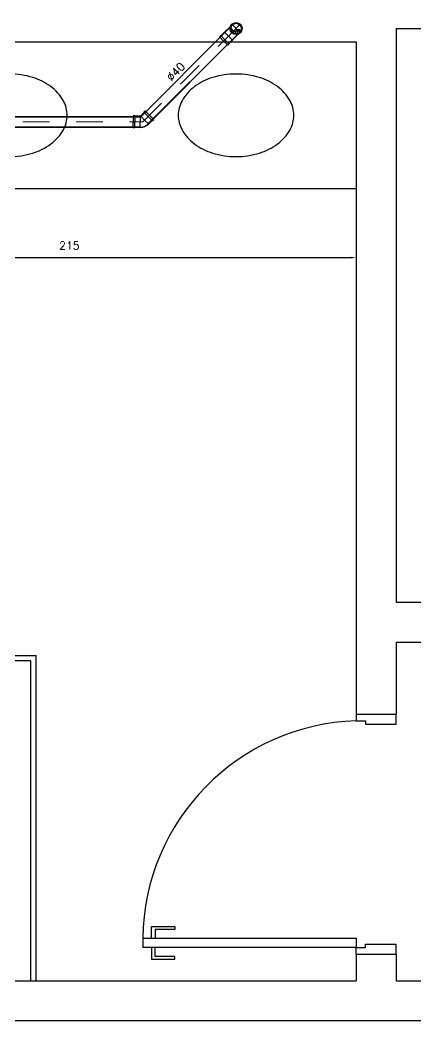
# Model space of a CAD drawing. Header units: millimetres. Extents: x -2485 to 3289, y -257 to 1952.
# Drawn here: x 61.936 to 63.44, y 33.552 to 37.304 of the extents above; entities that cross this region are included whole.
import ezdxf

# ---------------------------------------------------------------- set-up
doc = ezdxf.new("R2010")
doc.units = ezdxf.units.MM
doc.header["$LTSCALE"] = 0.3
doc.linetypes.add('CONTINUO', pattern=[0])
doc.linetypes.add('HID', pattern=[0.37, 0.07, -0.1, 0.03, -0.1, 0.07])
for name, color, linetype in [('PAREDE', 7, 'CONTINUO'), ('SAN', 11, 'Continuous'), ('TEX', 11, 'Continuous'), ('TEXTO', 3, 'Continuous'), ('TUB', 1, 'Continuous')]:
    doc.layers.add(name, color=color, linetype=linetype)
doc.layers.add('PROJETO ESGOTO', color=1, linetype='HID', lineweight=15)
doc.styles.add('ROMANS', font='romans.shx', dxfattribs={"height": 0.03})
doc.dimstyles.new('20', dxfattribs={"dimtxt": 0.03, "dimasz": 0.02, "dimexe": 0.02, "dimexo": 0.02, "dimgap": 0.03, "dimtad": 1, "dimdec": 3, "dimlfac": 100, "dimdsep": 46, "dimtxsty": 'ROMANS', "dimcen": 0.02, "dimclrd": 11, "dimclre": 11, "dimclrt": 3, "dimadec": 0, "dimazin": 0, "dimtfac": 3.333333, "dimtdec": 3, "dimtix": 1, "dimtmove": 2, "dimatfit": 3, "dimfxl": 0, "dimtolj": 1, "dimarcsym": 0})

# ---------------------------------------------------------------- blocks, each defined once
blk = doc.blocks.new('lv-eo')
at = {"layer": 'SAN'}
for centre, radius, start, end in [((0.3036, 0.0551), 0.1691, 119.2992, 143.5673), ((0.275, 0.1061), 0.1107, 90, 119.2992), ((0.275, 0.1061), 0.1107, 60.7008, 90), ((0.2464, 0.0551), 0.1691, 36.4327, 60.7008), ((0.3487, 0.0218), 0.2252, 143.5673, 162.999), ((0.2013, 0.0218), 0.2252, 17.001, 36.4327), ((0.4199, 0), 0.2996, 162.999, 180), ((0.1301, 0), 0.2996, 360, 17.001), ((0.4199, 0), 0.2996, 180, 197.001), ((0.1301, 0), 0.2996, 342.999, 0), ((0.3487, -0.0218), 0.2252, 197.001, 216.4327), ((0.2013, -0.0218), 0.2252, 323.5673, 342.999), ((0.3036, -0.0551), 0.1691, 216.4327, 240.7008), ((0.2464, -0.0551), 0.1691, 299.2992, 323.5673), ((0.275, -0.1061), 0.1107, 240.7008, 270), ((0.275, -0.1061), 0.1107, 270, 299.2992)]:
    blk.add_arc(centre, radius, start, end, dxfattribs=at)
blk = doc.blocks.new('C90C40T')
at = {"layer": 'TUB', "color": 1, "linetype": 'Continuous'}
for p, q in [((-0.0227, 0), (0.0227, 0)), ((0, -0.0227), (0, 0.0227))]:
    blk.add_line(p, q, dxfattribs=at)
at = {"layer": 'TUB', "color": 7}
for p, q in [((-0.0057, 0.0111), (0.003, 0.0198)), ((0.0011, 0.0074), (0.0107, 0.0169)), ((0.0088, 0.0044), (0.0162, 0.0118)), ((0.0133, -0.0017), (0.0195, 0.0045)), ((0.0133, -0.0123), (0.0188, -0.0068))]:
    blk.add_line(p, q, dxfattribs=at)
at = {"layer": 'TUB', "color": 4}
for p, q in [((0.038, 0.0206), (0.0095, 0.0206)), ((0.038, 0.0194), (0.0118, 0.0194)), ((0.038, 0.0206), (0.0388, 0.0212)), ((0.04, 0.0194), (0.038, 0.0194)), ((0.0388, 0.0212), (0.059, 0.0212)), ((0.04, 0.02), (0.04, 0.0194)), ((0.04, 0.02), (0.066, 0.02)), ((0.059, 0.0212), (0.0598, 0.0224)), ((0.0598, 0.0224), (0.066, 0.0224)), ((0.038, -0.0206), (0.0095, -0.0206)), ((0.038, -0.0194), (0.0118, -0.0194)), ((0.04, -0.0194), (0.038, -0.0194)), ((0.038, -0.0206), (0.0388, -0.0212)), ((0.0388, -0.0212), (0.059, -0.0212)), ((0.04, -0.02), (0.04, -0.0194)), ((0.04, -0.02), (0.066, -0.02)), ((0.059, -0.0212), (0.0598, -0.0224)), ((0.0598, -0.0224), (0.066, -0.0224))]:
    blk.add_line(p, q, dxfattribs=at)
at = {"layer": 'TUB', "color": 3}
for p, q in [((0.04, 0.0194), (0.04, 0)), ((0.04, -0.0194), (0.04, 0)), ((0.059, 0.02), (0.059, 0)), ((0.059, -0.02), (0.059, 0)), ((0.066, 0.0224), (0.066, 0)), ((0.066, -0.0224), (0.066, 0))]:
    blk.add_line(p, q, dxfattribs=at)
at = {"layer": 'TUB', "color": 4}
for radius in [0.0227, 0.02]:
    blk.add_circle((0, 0), radius, dxfattribs=at)
for centre, radius, start, end in [((0, 0.0137), 0.0063, 90, 270), ((0, -0.0069), 0.0143, 311.815, 90.1096)]:
    blk.add_arc(centre, radius, start, end, dxfattribs=at)
blk = doc.blocks.new('lv-')
at = {"layer": 'TUB', "rotation": 180}
blk.add_blockref('C90C40T', (0.05, 0), dxfattribs=at)
blk = doc.blocks.new('j45e40')
at = {"layer": 'TUB', "color": 4}
for p, q in [((-0.0212, 0.0071), (-0.0396, -0.0113)), ((-0.0212, 0.0088), (-0.0355, -0.0055)), ((-0.0202, 0.0089), (-0.0212, 0.0088)), ((-0.0212, 0.0071), (-0.0208, 0.0067)), ((-0.0208, 0.0067), (-0.0194, 0.0081)), ((0.008, 0.0206), (0.0088, 0.0212)), ((0.01, 0.0194), (0.008, 0.0194)), ((0.0088, 0.0212), (0.029, 0.0212)), ((0.01, 0.02), (0.01, 0.0194)), ((0.01, 0.02), (0.036, 0.02)), ((0.029, 0.0212), (0.0298, 0.0224)), ((0.0298, 0.0224), (0.036, 0.0224)), ((-0.0369, -0.0052), (-0.0413, -0.0096)), ((-0.0355, -0.0055), (-0.0369, -0.0052)), ((0.0071, -0.0212), (-0.0113, -0.0396)), ((-0.0052, -0.0369), (-0.0096, -0.0413)), ((0.0088, -0.0212), (-0.0055, -0.0355)), ((-0.0055, -0.0355), (-0.0052, -0.0369)), ((0.0067, -0.0208), (0.008, -0.0194)), ((0.0071, -0.0212), (0.0067, -0.0208)), ((0.01, -0.0194), (0.008, -0.0194)), ((0.0088, -0.0212), (0.029, -0.0212)), ((0.01, -0.02), (0.01, -0.0194)), ((0.01, -0.02), (0.036, -0.02)), ((0.029, -0.0212), (0.0298, -0.0224)), ((0.0298, -0.0224), (0.036, -0.0224))]:
    blk.add_line(p, q, dxfattribs=at)
at = {"layer": 'TUB', "color": 3}
for p, q in [((-0.0212, 0.0071), (-0.0071, -0.0071)), ((0.01, 0.02), (0.01, 0)), ((0.029, 0.02), (0.029, 0)), ((0.036, 0.0224), (0.036, 0)), ((-0.0413, -0.0096), (-0.0254, -0.0254)), ((-0.0346, -0.0064), (-0.0205, -0.0205)), ((-0.0096, -0.0413), (-0.0254, -0.0254)), ((-0.0064, -0.0346), (-0.0205, -0.0205)), ((0.0071, -0.0212), (-0.0071, -0.0071)), ((0.01, -0.02), (0.01, 0)), ((0.029, -0.02), (0.029, 0)), ((0.036, -0.0224), (0.036, 0))]:
    blk.add_line(p, q, dxfattribs=at)
at = {"layer": 'TUB', "color": 4, "linetype": 'Continuous'}
for radius in [0.0399, 0.0387]:
    blk.add_arc((0.008, -0.0193), radius, 90, 135, dxfattribs=at)
at = {"layer": 'TUB', "linetype": 'Continuous', "style": 'ROMANS'}
blk.add_text('JJ', height=0.000001, dxfattribs=at).set_placement((0.01, -0.0194))
blk = doc.blocks.new('*D104')
at = {"layer": 'TEXTO', "color": 11, "lineweight": -2}
for p, q in [((63.1962, 37.2017), (63.1962, 36.3933)), ((61.0462, 36.9017), (61.0462, 36.3933)), ((61.0662, 36.4133), (63.1762, 36.4133))]:
    blk.add_line(p, q, dxfattribs=at)
at = {"layer": 'TEXTO', "color": 11}
for points in [[(61.0662, 36.4166), (61.0662, 36.41), (61.0462, 36.4133)], [(63.1762, 36.4166), (63.1762, 36.41), (63.1962, 36.4133)]]:
    blk.add_solid(points, dxfattribs=at)
at = {"layer": 'TEXTO', "color": 3, "insert": (62.1212, 36.4583), "char_height": 0.03, "attachment_point": 5, "style": 'ROMANS'}
blk.add_mtext('\\A1;215', dxfattribs=at)
blk = doc.blocks.new('40')
at = {"layer": 'TEX', "color": 9, "style": 'ROMANS'}
blk.add_text('%%c40', height=0.03, dxfattribs=at).set_placement((0, 0))

msp = doc.modelspace()

# ---------------------------------------------------------------- linework, layer by layer
at = {"layer": 'PAREDE'}
for p, q in [((63.346211, 37.271718), (63.439869, 37.271718)), ((63.346211, 37.271718), (63.346211, 35.121718)), ((58.420555, 37.221718), (63.196211, 37.221718)), ((63.196211, 37.221718), (63.196211, 34.701718)), ((63.346211, 35.121718), (63.439869, 35.121718)), ((63.346211, 34.971718), (63.439869, 34.971718)), ((63.346211, 34.971718), (63.346211, 34.701718)), ((63.196211, 34.701718), (63.196211, 34.676718)), ((63.196211, 34.701718), (63.346211, 34.701718)), ((63.196211, 34.676718), (63.231211, 34.676718)), ((63.231211, 34.676718), (63.231211, 34.664218)), ((63.346211, 34.664218), (63.346211, 34.701718)), ((63.231211, 34.664218), (63.346211, 34.664218)), ((62.429123, 33.861718), (62.429123, 33.905468)), ((62.429123, 33.905468), (62.516623, 33.905468)), ((62.516623, 33.89453), (62.443123, 33.89453)), ((62.443123, 33.89453), (62.443123, 33.861718)), ((62.516623, 33.905468), (62.516623, 33.89453)), ((62.396211, 33.861718), (63.196211, 33.861718)), ((62.396211, 33.861718), (62.396211, 33.826718)), ((63.196211, 33.861718), (63.196211, 33.826718)), ((63.196211, 33.826718), (62.396211, 33.826718)), ((62.429123, 33.826718), (62.429123, 33.782968)), ((62.443123, 33.793905), (62.443123, 33.826718)), ((63.196211, 33.801718), (63.196211, 33.826718)), ((63.196211, 33.826718), (63.231211, 33.826718)), ((63.231211, 33.826718), (63.231211, 33.839218)), ((63.231211, 33.839218), (63.346211, 33.839218)), ((63.346211, 33.801718), (63.346211, 33.839218)), ((62.429123, 33.782968), (62.516623, 33.782968)), ((62.516623, 33.793905), (62.443123, 33.793905)), ((62.516623, 33.782968), (62.516623, 33.793905)), ((63.196211, 33.801718), (63.196211, 33.701718)), ((63.196211, 33.801718), (63.346211, 33.801718)), ((63.346211, 33.801718), (63.346211, 33.701718)), ((56.821211, 33.701718), (63.196211, 33.701718)), ((58.061211, 33.701718), (63.196211, 33.701718)), ((58.061211, 33.701718), (63.196211, 33.701718)), ((63.346211, 33.701718), (63.439869, 33.701718)), ((63.346211, 33.701718), (63.439869, 33.701718)), ((63.346211, 33.701718), (63.439869, 33.701718)), ((63.439869, 33.551718), (56.821211, 33.551718)), ((63.439869, 33.551718), (58.061211, 33.551718))]:
    msp.add_line(p, q, dxfattribs=at)
msp.add_arc((63.22169, 33.85157), 0.825541, 91.768629, 179.295658, dxfattribs=at)
at = {"layer": 'PROJETO ESGOTO'}
msp.add_line((62.396211, 36.921718), (62.746211, 37.271718), dxfattribs=at)
at = {"layer": 'PROJETO ESGOTO', "linetype": 'HID'}
msp.add_line((60.546211, 36.921718), (62.396211, 36.921718), dxfattribs=at)
at = {"layer": 'SAN', "linetype": 'CONTINUO'}
for p, q in [((59.736211, 36.671718), (63.196211, 36.671718)), ((61.776211, 34.921718), (61.996211, 34.921718)), ((61.776211, 34.921718), (61.996211, 34.921718)), ((61.976211, 34.901718), (61.776211, 34.901718)), ((61.976211, 34.901718), (61.776211, 34.901718)), ((61.976211, 33.701718), (61.976211, 34.901718)), ((61.976211, 33.701718), (61.976211, 34.901718)), ((61.996211, 33.701718), (61.996211, 34.921718)), ((61.996211, 33.701718), (61.996211, 34.901718))]:
    msp.add_line(p, q, dxfattribs=at)
at = {"layer": 'TUB', "color": 4}
for p, q in [((62.389976, 36.942069), (62.704633, 37.256727)), ((62.416563, 36.915482), (62.731221, 37.23014)), ((62.417411, 36.914633), (62.732069, 37.229291)), ((62.601383, 37.155174), (62.703785, 37.257576)), ((61.121086, 36.941718), (62.38623, 36.941718)), ((61.121396, 36.940518), (62.38623, 36.940518)), ((61.121086, 36.901718), (62.38623, 36.901718)), ((61.121396, 36.902918), (62.38623, 36.902918))]:
    msp.add_line(p, q, dxfattribs=at)

# ---------------------------------------------------------------- block references
at = {"layer": 'PROJETO ESGOTO', "linetype": 'CONTINUO'}
for name, p, rotation in [('lv-', (62.710856, 37.236362), 44.99999999998156), ('j45e40', (62.396211, 36.921718), 180)]:
    msp.add_blockref(name, p, dxfattribs=dict(at, rotation=rotation))
at = {"layer": 'SAN', "linetype": 'CONTINUO', "rotation": 270.0000000001303}
for p in [(61.896211, 37.221718), (62.746211, 37.221718)]:
    msp.add_blockref('lv-eo', p, dxfattribs=at)
at = {"layer": 'TEXTO', "rotation": 45.71725616205733}
msp.add_blockref('40', (62.503888, 37.071724), dxfattribs=at)

# ---------------------------------------------------------------- dimensions: what is measured, and where the dimension line sits
at = {"layer": 'TEXTO'}
dim = msp.add_linear_dim(base=(63.196211, 36.413304), p1=(61.046211, 36.921718), p2=(63.196211, 37.221718), dimstyle='20', dxfattribs=at)
dim.commit()
dim.dimension.update_dxf_attribs({"geometry": '*D104', "text_midpoint": (62.121211, 36.458304)})

doc.saveas('drawing.dxf')
